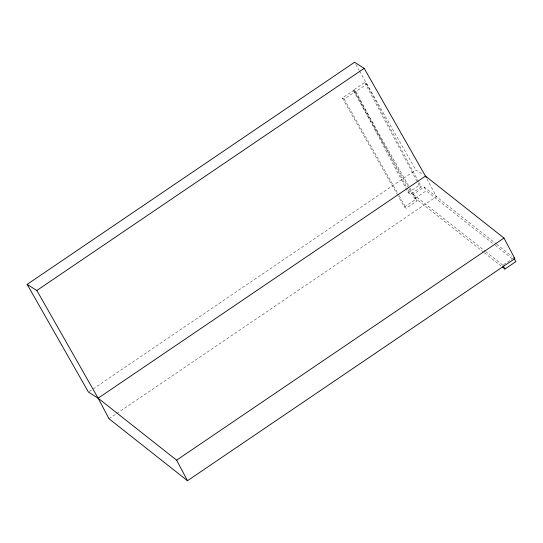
<?xml version="1.0" encoding="UTF-8"?>
<svg xmlns="http://www.w3.org/2000/svg" width="543" height="543" viewBox="0 0 543 543"><rect width="100%" height="100%" fill="white"/><g stroke="black" fill="none" stroke-linecap="round" stroke-linejoin="round"><path stroke-width="0.41" stroke-dasharray="2.71 2.04" d="M418.891 182.475L421.259 186.948L410.345 194.346L408.248 192.69L353.798 89.867L364.713 82.461L366.817 84.124L418.497 181.729M397.7 195.27L342.348 97.991L353.262 90.586L355.081 91.726L409.592 187.532M342.348 97.991L344.167 99.131L355.081 91.726M353.798 89.867L355.903 91.523L366.817 84.124M89.147 391.625L415.816 170L423.431 174.785M408.248 192.69L419.155 185.285L421.259 186.948M483.684 252.264L415.266 198.236L413.223 194.374L424.137 186.975L496.241 243.916M415.266 198.236L426.174 190.831L494.592 244.859M404.406 207.059L415.32 199.654L417.139 200.795L406.225 208.2L404.406 207.059L398.121 196.003M109.021 418.755L116.032 414.004M116.731 413.528L436.396 196.654L426.282 177.561M503.578 264.733L513.807 257.789M496.54 244.153L511.818 256.221M495.257 245.388L511.866 258.502M413.223 194.374L484.96 251.029M485.625 251.558L502.893 265.194M484.342 252.787L500.951 265.907M355.774 64.474L359.106 70.339M359.527 71.072L415.816 170M410.013 188.272L417.139 200.795M353.262 90.586L408.614 187.864M409.028 188.604L415.32 199.654M344.167 99.131L398.677 194.937M399.098 195.67L406.225 208.2M424.137 186.975L426.174 190.831M364.713 82.461L419.155 185.285M355.903 91.523L407.583 189.134M407.976 189.88L410.345 194.346"/><path stroke-width="0.81" d="M187.491 480.725L109.021 418.755L98.134 398.195L425.508 176.088L503.972 238.058L514.859 258.624L187.491 480.725L176.597 460.159L98.134 398.195L88.441 392.1L27.15 284.376L354.518 62.275L364.21 68.37L426.282 177.561M27.15 284.376L36.843 290.471L364.21 68.37M176.597 460.159L503.972 238.058M502.282 266.952L504.936 269.05L515.85 261.651L513.807 257.789M36.843 290.471L98.134 398.195M503.239 265.839L504.936 269.05"/></g></svg>
